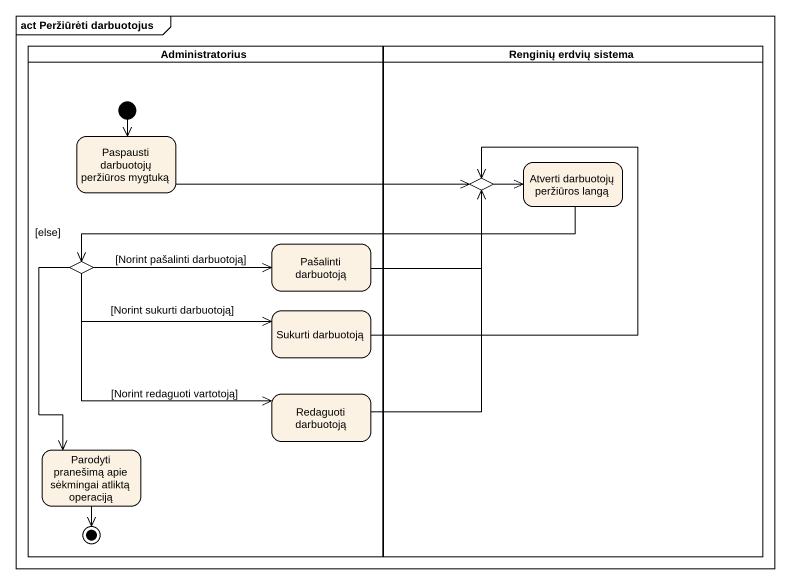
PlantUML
@startuml
mainframe act Peržiūrėti darbuotojus
hide empty description
state Administratorius <<partition>> {
  state "Paspausti darbuotojų peržiūros mygtuką" as Paspausti_darbuotojų
  state choice2 <<choice>>
  state "Pašalinti darbuotoją" as Pašalinti_darbuotoją
  state "Sukurti darbuotoją" as Sukurti_darbuotoją
  state "Redaguoti darbuotoją" as Redaguoti_darbuotoją
  state "Parodyti pranešimą apie sėkmingai atliktą operaciją" as Parodyti_pranešimą_apie
  [*] --> Paspausti_darbuotojų
  Parodyti_pranešimą_apie --> [*]
}
state "Renginių erdvių sistema" as Renginių_erdvių_sistema <<partition>> {
  state choice1 <<choice>>
  state "Atverti darbuotojų peržiūros langą" as Atverti_darbuotojų
}
Paspausti_darbuotojų -right-> choice1
choice1 -right-> Atverti_darbuotojų
Atverti_darbuotojų -left-> choice2
choice2 -right-> Pašalinti_darbuotoją : [Norint pašalinti darbuotoją]
choice2 -right-> Sukurti_darbuotoją : [Norint sukurti darbuotoją]
choice2 --> Redaguoti_darbuotoją : [Norint redaguoti vartotoją]
choice2 --> Parodyti_pranešimą_apie : [else]
Pašalinti_darbuotoją -right-> choice1
Sukurti_darbuotoją -up-> choice1
Redaguoti_darbuotoją -up-> choice1
@enduml
